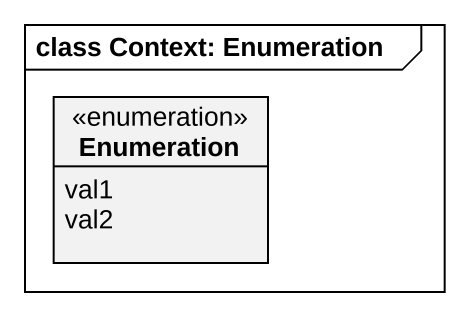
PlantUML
@startuml
mainframe class Context: Enumeration
hide circle
hide empty members
enum Enumeration {
  val1
  val2
}
@enduml
